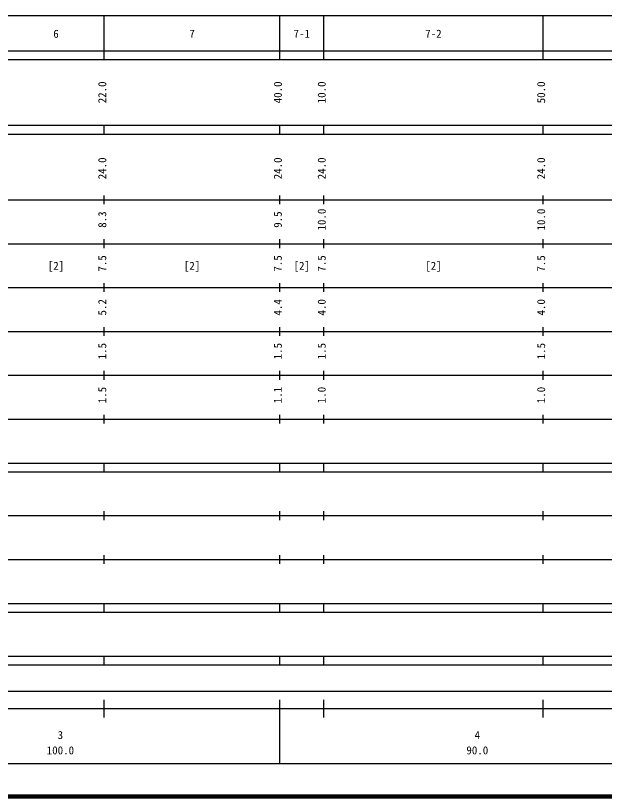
# Model space of a CAD drawing. Units: millimetres on the paper, enlarged 1000 times. Extents: x 40000 to 680000, y 20000 to 380000.
# Drawn here: x 307800 to 441950, y 20000 to 198000 of the extents above; entities that cross this region are included whole.
import ezdxf
from ezdxf.enums import TextEntityAlignment as Align

# ---------------------------------------------------------------- set-up
doc = ezdxf.new("R2010")
doc.units = ezdxf.units.MM
doc.header["$LTSCALE"] = 1000
doc.layers.add('M-TTL', color=2, linetype='Continuous', lineweight=140)
doc.layers.add('M-TTL-BAND', color=7, linetype='Continuous', lineweight=25)
doc.styles.add('ＭＳ ゴシック', font='')
doc.styles.get('ＭＳ ゴシック').set_extended_font_data('MS Gothic')

msp = doc.modelspace()

# ---------------------------------------------------------------- linework, layer by layer
at = {"layer": 'M-TTL'}
msp.add_line((40000, 20000), (680000, 20000), dxfattribs=at)
at = {"layer": 'M-TTL-BAND'}
for p, q in [((68000, 198000), (579000, 198000)), ((328000, 188000), (328000, 198000)), ((368000, 188000), (368000, 198000)), ((378000, 188000), (378000, 198000)), ((428000, 188000), (428000, 198000)), ((40000, 190000), (579000, 190000)), ((40000, 188000), (579000, 188000)), ((40000, 173000), (579000, 173000)), ((328000, 171000), (328000, 173000)), ((368000, 171000), (368000, 173000)), ((378000, 171000), (378000, 173000)), ((428000, 171000), (428000, 173000)), ((40000, 171000), (579000, 171000)), ((328000, 155000), (328000, 157000)), ((368000, 155000), (368000, 157000)), ((378000, 155000), (378000, 157000)), ((428000, 155000), (428000, 157000)), ((40000, 156000), (579000, 156000)), ((46000, 146000), (579000, 146000)), ((328000, 145000), (328000, 147000)), ((368000, 145000), (368000, 147000)), ((378000, 145000), (378000, 147000)), ((428000, 145000), (428000, 147000)), ((52000, 136000), (579000, 136000)), ((328000, 135000), (328000, 137000)), ((368000, 135000), (368000, 137000)), ((378000, 135000), (378000, 137000)), ((428000, 135000), (428000, 137000)), ((328000, 125000), (328000, 127000)), ((368000, 125000), (368000, 127000)), ((378000, 125000), (378000, 127000)), ((428000, 125000), (428000, 127000)), ((46000, 126000), (579000, 126000)), ((52000, 116000), (579000, 116000)), ((328000, 115000), (328000, 117000)), ((368000, 115000), (368000, 117000)), ((378000, 115000), (378000, 117000)), ((428000, 115000), (428000, 117000)), ((328000, 105000), (328000, 107000)), ((368000, 105000), (368000, 107000)), ((378000, 105000), (378000, 107000)), ((428000, 105000), (428000, 107000)), ((46000, 106000), (579000, 106000)), ((40000, 96000), (579000, 96000)), ((328000, 94000), (328000, 96000)), ((368000, 94000), (368000, 96000)), ((378000, 94000), (378000, 96000)), ((428000, 94000), (428000, 96000)), ((40000, 94000), (579000, 94000)), ((49000, 84000), (579000, 84000)), ((328000, 83000), (328000, 85000)), ((368000, 83000), (368000, 85000)), ((378000, 83000), (378000, 85000)), ((428000, 83000), (428000, 85000)), ((328000, 73000), (328000, 75000)), ((368000, 73000), (368000, 75000)), ((378000, 73000), (378000, 75000)), ((428000, 73000), (428000, 75000)), ((40000, 74000), (579000, 74000)), ((40000, 64000), (579000, 64000)), ((328000, 62000), (328000, 64000)), ((368000, 62000), (368000, 64000)), ((378000, 62000), (378000, 64000)), ((428000, 62000), (428000, 64000)), ((40000, 62000), (579000, 62000)), ((40000, 52000), (579000, 52000)), ((328000, 50000), (328000, 52000)), ((368000, 50000), (368000, 52000)), ((378000, 50000), (378000, 52000)), ((428000, 50000), (428000, 52000)), ((40000, 50000), (579000, 50000)), ((71000, 44000), (565000, 44000)), ((328000, 38000), (328000, 42000)), ((368000, 27500), (368000, 42000)), ((378000, 38000), (378000, 42000)), ((428000, 38000), (428000, 42000)), ((40000, 40000), (579000, 40000)), ((68000, 27500), (579000, 27500))]:
    msp.add_line(p, q, dxfattribs=at)

# ---------------------------------------------------------------- texts
at = {"layer": 'M-TTL-BAND', "style": 'ＭＳ ゴシック'}
for s, p in [('6', (317000, 192405)), ('7', (348000, 192405)), ('7-1', (373000, 192405)), ('7-2', (403000, 192405)), ('[2]', (317000, 139500)), ('[2]', (348000, 139500)), ('[2]', (373000, 139500)), ('[2]', (403000, 139500)), ('3', (318000, 32523)), ('4', (413000, 32523)), ('100.0', (318000, 29033)), ('90.0', (413000, 29033))]:
    msp.add_text(s, height=1833, dxfattribs=at).set_placement(p, align=Align.BOTTOM_CENTER)
for s, p in [('22.0', (329000, 180500)), ('40.0', (369000, 180500)), ('10.0', (379000, 180500)), ('50.0', (429000, 180500)), ('24.0', (329000, 163174)), ('24.0', (369000, 163174)), ('24.0', (379000, 163174)), ('24.0', (429000, 163174)), ('8.3', (329000, 151500)), ('9.5', (369000, 151500)), ('10.0', (379000, 151500)), ('10.0', (429000, 151500)), ('7.5', (329000, 141500)), ('7.5', (369000, 141500)), ('7.5', (379000, 141500)), ('7.5', (429000, 141500)), ('5.2', (329000, 131500)), ('4.4', (369000, 131500)), ('4.0', (379000, 131500)), ('4.0', (429000, 131500)), ('1.5', (329000, 121500)), ('1.5', (369000, 121500)), ('1.5', (379000, 121500)), ('1.5', (429000, 121500)), ('1.5', (329000, 111500)), ('1.1', (369000, 111500)), ('1.0', (379000, 111500)), ('1.0', (429000, 111500))]:
    msp.add_text(s, height=1833, rotation=90, dxfattribs=at).set_placement(p, align=Align.BOTTOM_CENTER)

doc.saveas('drawing.dxf')
